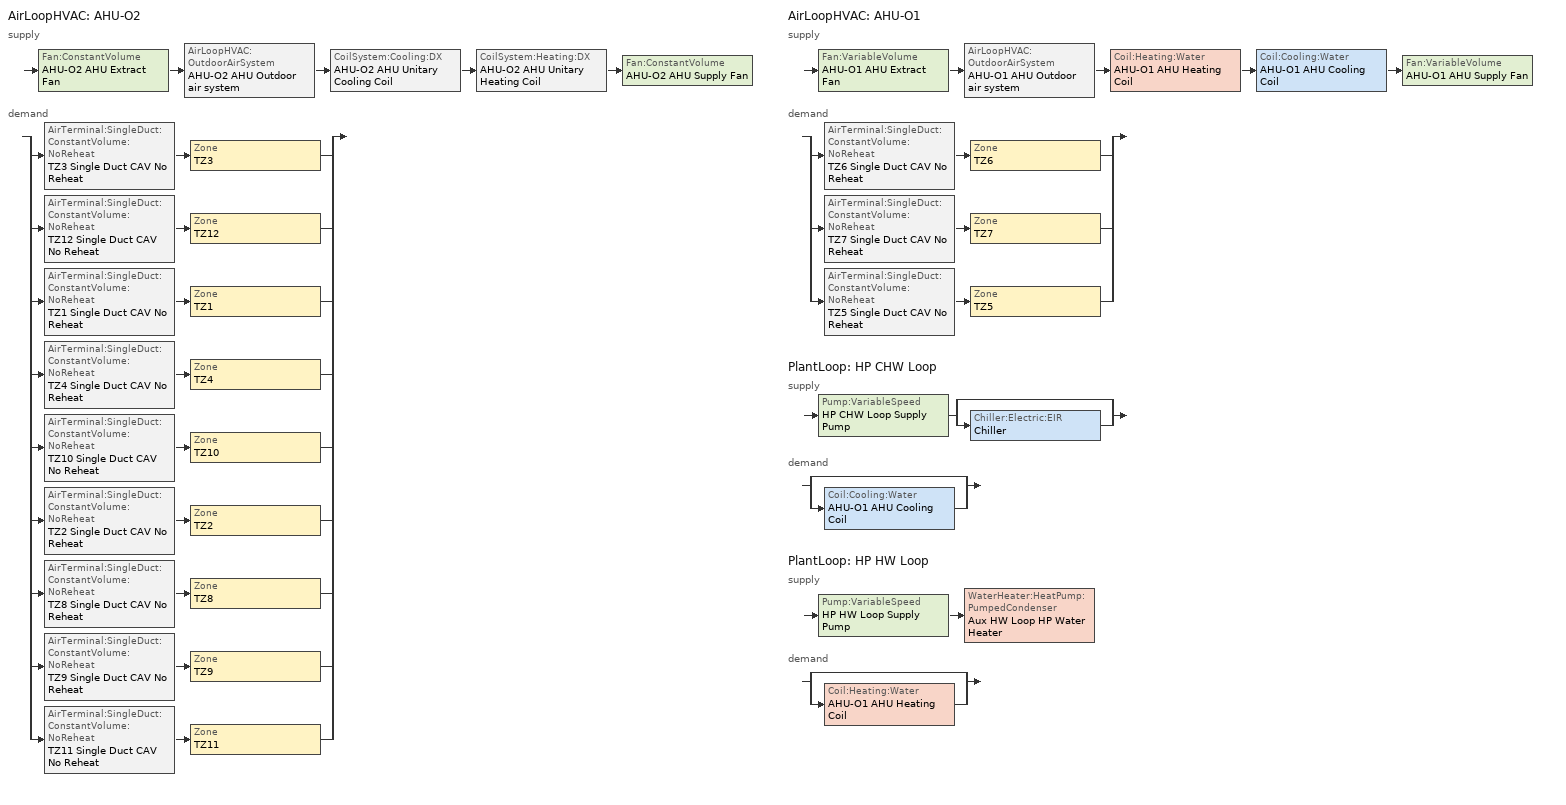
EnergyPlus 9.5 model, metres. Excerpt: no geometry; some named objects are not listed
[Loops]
AirLoopHVAC 'AHU-O2'
 supply: Fan:ConstantVolume 'AHU-O2 AHU Extract Fan' > AirLoopHVAC:OutdoorAirSystem 'AHU-O2 AHU Outdoor air system' > CoilSystem:Cooling:DX 'AHU-O2 AHU Unitary Cooling Coil' > CoilSystem:Heating:DX 'AHU-O2 AHU Unitary Heating Coil' > Fan:ConstantVolume 'AHU-O2 AHU Supply Fan'
 demand: split
  | AirTerminal:SingleDuct:ConstantVolume:NoReheat 'TZ3 Single Duct CAV No Reheat' > Zone 'TZ3'
  | AirTerminal:SingleDuct:ConstantVolume:NoReheat 'TZ12 Single Duct CAV No Reheat' > Zone 'TZ12'
  | AirTerminal:SingleDuct:ConstantVolume:NoReheat 'TZ1 Single Duct CAV No Reheat' > Zone 'TZ1'
  | AirTerminal:SingleDuct:ConstantVolume:NoReheat 'TZ4 Single Duct CAV No Reheat' > Zone 'TZ4'
  | AirTerminal:SingleDuct:ConstantVolume:NoReheat 'TZ10 Single Duct CAV No Reheat' > Zone 'TZ10'
  | AirTerminal:SingleDuct:ConstantVolume:NoReheat 'TZ2 Single Duct CAV No Reheat' > Zone 'TZ2'
  | AirTerminal:SingleDuct:ConstantVolume:NoReheat 'TZ8 Single Duct CAV No Reheat' > Zone 'TZ8'
  | AirTerminal:SingleDuct:ConstantVolume:NoReheat 'TZ9 Single Duct CAV No Reheat' > Zone 'TZ9'
  | AirTerminal:SingleDuct:ConstantVolume:NoReheat 'TZ11 Single Duct CAV No Reheat' > Zone 'TZ11'
AirLoopHVAC 'AHU-O1'
 supply: Fan:VariableVolume 'AHU-O1 AHU Extract Fan' > AirLoopHVAC:OutdoorAirSystem 'AHU-O1 AHU Outdoor air system' > Coil:Heating:Water 'AHU-O1 AHU Heating Coil' > Coil:Cooling:Water 'AHU-O1 AHU Cooling Coil' > Fan:VariableVolume 'AHU-O1 AHU Supply Fan'
 demand: split
  | AirTerminal:SingleDuct:ConstantVolume:NoReheat 'TZ6 Single Duct CAV No Reheat' > Zone 'TZ6'
  | AirTerminal:SingleDuct:ConstantVolume:NoReheat 'TZ7 Single Duct CAV No Reheat' > Zone 'TZ7'
  | AirTerminal:SingleDuct:ConstantVolume:NoReheat 'TZ5 Single Duct CAV No Reheat' > Zone 'TZ5'
PlantLoop 'HP CHW Loop'
 supply: Pump:VariableSpeed 'HP CHW Loop Supply Pump' > split
  | bypass
  | Chiller:Electric:EIR 'Chiller'
 demand: split
  | bypass
  | Coil:Cooling:Water 'AHU-O1 AHU Cooling Coil'
PlantLoop 'HP HW Loop'
 supply: Pump:VariableSpeed 'HP HW Loop Supply Pump' > WaterHeater:HeatPump:PumpedCondenser 'Aux HW Loop HP Water Heater'
 demand: split
  | bypass
  | Coil:Heating:Water 'AHU-O1 AHU Heating Coil'
[DesignSpecification:OutdoorAir] Outdoor Air Method=Flow/Area; Outdoor Air Flow per Person {m3/s-person}=0.01; Outdoor Air Flow per Zone {m3/s}=0; Outdoor Air Flow Air Changes per Hour {1/hr}=0; Outdoor Air Schedule=AHU02_AVAIL
Name | Outdoor Air Flow per Zone Floor Area {m3/s-m2}
TZ10 Design Specification Outdoor Air Object; TZ11 Design Specification Outdoor Air Object | 0.00083333
TZ12 Design Specification Outdoor Air Object | 0.00072222
[DesignSpecification:ZoneAirDistribution] Zone Air Distribution Effectiveness in Cooling Mode=1; Zone Air Distribution Effectiveness in Heating Mode=1; Zone Secondary Recirculation Fraction=0
TZ10 Design Specification Zone Air Distribution Object; TZ11 Design Specification Zone Air Distribution Object; TZ12 Design Specification Zone Air Distribution Object
[Sizing:Zone] Zone Cooling Design Supply Air Temperature Input Method=SupplyAirTemperature; Zone Cooling Design Supply Air Temperature {C}=14; Zone Heating Design Supply Air Temperature Input Method=SupplyAirTemperature; Zone Heating Design Supply Air Temperature {C}=50; Zone Cooling Design Supply Air Humidity Ratio {kgWater/kgDryAir}=0.009; Zone Heating Design Supply Air Humidity Ratio {kgWater/kgDryAir}=0.004; Zone Heating Sizing Factor=1.25; Zone Cooling Sizing Factor=1.15; Cooling Design Air Flow Method=DesignDay; Cooling Design Air Flow Rate {m3/s}=0; Cooling Minimum Air Flow per Zone Floor Area {m3/s-m2}=0.00076; Cooling Minimum Air Flow {m3/s}=0; Cooling Minimum Air Flow Fraction=0; Heating Design Air Flow Method=DesignDay; Heating Design Air Flow Rate {m3/s}=0; Heating Maximum Air Flow per Zone Floor Area {m3/s-m2}=0.00203; Heating Maximum Air Flow {m3/s}=0.14158; Heating Maximum Air Flow Fraction=0.3; Dedicated Outdoor Air System Control Strategy=NeutralSupplyAir; Dedicated Outdoor Air Low Setpoint Temperature for Design {C}=autosize; Dedicated Outdoor Air High Setpoint Temperature for Design {C}=autosize
Name | Zone Cooling Design Supply Air Temperature Difference {deltaC} | Zone Heating Design Supply Air Temperature Difference {deltaC} | Design Specification Outdoor Air Object | Design Specification Zone Air Distribution Object | Account for Dedicated Outdoor Air System
TZ10 | 5 | 15 | TZ10 Design Specification Outdoor Air Object | TZ10 Design Specification Zone Air Distribution Object | Yes
TZ11 | 10 | 10 | TZ11 Design Specification Outdoor Air Object | TZ11 Design Specification Zone Air Distribution Object | Yes
TZ12 | 10 | 10 | TZ12 Design Specification Outdoor Air Object | TZ12 Design Specification Zone Air Distribution Object | No
[Sizing:System] Central Heating Maximum System Air Flow Ratio=1; Preheat Design Temperature {C}=5; Preheat Design Humidity Ratio {kgWater/kgDryAir}=0.008; Precool Design Temperature {C}=11; Precool Design Humidity Ratio {kgWater/kgDryAir}=0.008; Central Heating Design Supply Air Humidity Ratio {kgWater/kgDryAir}=0.008; Cooling Supply Air Flow Rate Method=Designday; Heating Supply Air Flow Rate Method=Designday; System Outdoor Air Method=ZoneSum; Zone Maximum Outdoor Air Fraction=1; Cooling Design Capacity Method=CoolingDesignCapacity; Cooling Design Capacity {W}=autosize; Heating Design Capacity Method=HeatingDesignCapacity; Heating Design Capacity {W}=autosize
Name | Type of Load to Size On | Design Outdoor Air Flow Rate {m3/s} | Central Cooling Design Supply Air Temperature {C} | Central Heating Design Supply Air Temperature {C} | Type of Zone Sum to Use | 100% Outdoor Air in Cooling | 100% Outdoor Air in Heating | Central Cooling Design Supply Air Humidity Ratio {kgWater/kgDryAir} | Central Cooling Capacity Control Method
AHU-O2 | VentilationRequirement | 0.60278 | 21 | 21 | Noncoincident | Yes | Yes | 0.008 | VAV
AHU-O1 | Sensible | 2.783334 | 14 | 35 | Coincident | No | No | 0.009 | OnOff
[Sizing:Plant]
Name | Loop Type | Design Loop Exit Temperature {C} | Loop Design Temperature Difference {deltaC}
HP CHW Loop | Cooling | 12 | 2.5
HP HW Loop | Heating | 50 | 5
[ZoneControl:Thermostat] Control Type Schedule=Zone Control Type Sched
Name | Zone or ZoneList | Control 1
TZ10 Thermostat | TZ10 | TZ10 Dual SP
TZ11 Thermostat | TZ11 | TZ11 Dual SP
TZ12 Thermostat | TZ12 | TZ12 Dual SP
[ThermostatSetpoint:DualSetpoint]
Name | Heating Setpoint Temperature Schedule | Cooling Setpoint Temperature Schedule
TZ10 Dual SP | TZ10_Tsp_room | TZ10_Tsp_room
TZ11 Dual SP | TZ11_Tsp_room | TZ11_Tsp_room
TZ12 Dual SP | TZ3_Tsp_room | TZ3_Tsp_room
[ZoneHVAC:TerminalUnit:VariableRefrigerantFlow] Terminal Unit Availability Schedule=On 24/7; Cooling Outdoor Air Flow Rate {m3/s}=0; Heating Outdoor Air Flow Rate {m3/s}=0; No Load Outdoor Air Flow Rate {m3/s}=0; Supply Air Fan Operating Mode Schedule=On 24/7; Supply Air Fan Placement=BlowThrough; Rated Heating Capacity Sizing Ratio {W/W}=1; Maximum Supply Air Temperature from Supplemental Heater {C}=autosize
Name | Cooling Supply Air Flow Rate {m3/s} | No Cooling Supply Air Flow Rate {m3/s} | Heating Supply Air Flow Rate {m3/s} | No Heating Supply Air Flow Rate {m3/s} | Supply Air Fan Object | Cooling Coil Object | Heating Coil Object | Zone Terminal Unit On Parasitic Electric Energy Use {W} | Zone Terminal Unit Off Parasitic Electric Energy Use {W}
TZ4 VRF Indoor Unit | 0.18664 | 0.16 | 0.215803 | 0.185 | TZ4 VRF Indoor Unit Supply Fan | TZ4 VRF Indoor Unit DX Cooling Coil | TZ4 VRF Indoor Unit DX Heating Coil | 85 | 35
TZ10 VRF Indoor Unit | 0.200183 | 0.155 | 0.28413 | 0.22 | TZ10 VRF Indoor Unit Supply Fan | TZ10 VRF Indoor Unit DX Cooling Coil | TZ10 VRF Indoor Unit DX Heating Coil | 100 | 50
TZ2 VRF Indoor Unit | 0.09747 | 0.082503 | 0.124545 | 0.105421 | TZ2 VRF Indoor Unit Supply Fan | TZ2 VRF Indoor Unit DX Cooling Coil | TZ2 VRF Indoor Unit DX Heating Coil | 40 | 15
TZ8 VRF Indoor Unit | 0.200183 | 0.155 | 0.28413 | 0.22 | TZ8 VRF Indoor Unit Supply Fan | TZ8 VRF Indoor Unit DX Cooling Coil | TZ8 VRF Indoor Unit DX Heating Coil | 100 | 50
TZ8 VRF Indoor Unit 1 | 0.18664 | 0.16 | 0.215803 | 0.185 | TZ8 VRF Indoor Unit 1 Supply Fan | TZ8 VRF Indoor Unit 1 DX Cooling Coil | TZ8 VRF Indoor Unit 1 DX Heating Coil | 85 | 35
TZ9 VRF Indoor Unit | 0.200183 | 0.155 | 0.28413 | 0.22 | TZ9 VRF Indoor Unit Supply Fan | TZ9 VRF Indoor Unit DX Cooling Coil | TZ9 VRF Indoor Unit DX Heating Coil | 100 | 50
TZ9 VRF Indoor Unit 1 | 0.174135 | 0.1425 | 0.229125 | 0.1875 | TZ9 VRF Indoor Unit 1 Supply Fan | TZ9 VRF Indoor Unit 1 DX Cooling Coil | TZ9 VRF Indoor Unit 1 DX Heating Coil | 65 | 30
TZ11 VRF Indoor Unit | 0.174135 | 0.1425 | 0.229125 | 0.1875 | TZ11 VRF Indoor Unit Supply Fan | TZ11 VRF Indoor Unit DX Cooling Coil | TZ11 VRF Indoor Unit DX Heating Coil | 65 | 30
TZ11 VRF Indoor Unit 1 | 0.174135 | 0.1425 | 0.229125 | 0.1875 | TZ11 VRF Indoor Unit 1 Supply Fan | TZ11 VRF Indoor Unit 1 DX Cooling Coil | TZ11 VRF Indoor Unit 1 DX Heating Coil | 65 | 30
TZ3 VRF Indoor Unit | 0.200183 | 0.155 | 0.28413 | 0.22 | TZ3 VRF Indoor Unit Supply Fan | TZ3 VRF Indoor Unit DX Cooling Coil | TZ3 VRF Indoor Unit DX Heating Coil | 100 | 50
TZ3 VRF Indoor Unit 1 | 0.18664 | 0.16 | 0.215803 | 0.185 | TZ3 VRF Indoor Unit 1 Supply Fan | TZ3 VRF Indoor Unit 1 DX Cooling Coil | TZ3 VRF Indoor Unit 1 DX Heating Coil | 85 | 35
TZ3 VRF Indoor Unit 2 | 0.18664 | 0.16 | 0.215803 | 0.185 | TZ3 VRF Indoor Unit 2 Supply Fan | TZ3 VRF Indoor Unit 2 DX Cooling Coil | TZ3 VRF Indoor Unit 2 DX Heating Coil | 85 | 35
TZ3 VRF Indoor Unit 3 | 0.09747 | 0.082503 | 0.124545 | 0.105421 | TZ3 VRF Indoor Unit 3 Supply Fan | TZ3 VRF Indoor Unit 3 DX Cooling Coil | TZ3 VRF Indoor Unit 3 DX Heating Coil | 40 | 15
[AirTerminal:SingleDuct:ConstantVolume:NoReheat] Availability Schedule=On 24/7
Name | Maximum Air Flow Rate {m3/s}
TZ4 Single Duct CAV No Reheat; TZ10 Single Duct CAV No Reheat; TZ11 Single Duct CAV No Reheat | 0.276498
TZ2 Single Duct CAV No Reheat; TZ1 Single Duct CAV No Reheat | 0.294931
TZ6 Single Duct CAV No Reheat | 0.475
TZ7 Single Duct CAV No Reheat | 0.075
TZ5 Single Duct CAV No Reheat | 0.350329
TZ8 Single Duct CAV No Reheat | 0.552995
TZ9 Single Duct CAV No Reheat | 0.737327
TZ3 Single Duct CAV No Reheat | 1.105991
TZ12 Single Duct CAV No Reheat | 0.184332
[Zone equipment]
TZ4: TZ4 VRF Indoor Unit, TZ4 Single Duct CAV No Reheat
TZ10: TZ10 VRF Indoor Unit, TZ10 Single Duct CAV No Reheat
TZ2: TZ2 VRF Indoor Unit, TZ2 Single Duct CAV No Reheat
TZ6: TZ6 Single Duct CAV No Reheat
TZ7: TZ7 Single Duct CAV No Reheat
TZ5: TZ5 Single Duct CAV No Reheat
TZ8: TZ8 VRF Indoor Unit, TZ8 VRF Indoor Unit 1, TZ8 Single Duct CAV No Reheat
TZ9: TZ9 VRF Indoor Unit, TZ9 VRF Indoor Unit 1, TZ9 Single Duct CAV No Reheat
TZ11: TZ11 VRF Indoor Unit, TZ11 VRF Indoor Unit 1, TZ11 Single Duct CAV No Reheat
TZ3: TZ3 VRF Indoor Unit, TZ3 VRF Indoor Unit 1, TZ3 VRF Indoor Unit 2, TZ3 VRF Indoor Unit 3, TZ3 Single Duct CAV No Reheat
TZ12: TZ12 Single Duct CAV No Reheat
TZ1: TZ1 Single Duct CAV No Reheat
[Fan:ConstantVolume] Fan Total Efficiency=0.7; Motor Efficiency=0.9
Name | Availability Schedule | Pressure Rise {Pa} | Maximum Flow Rate {m3/s} | Motor In Airstream Fraction
AHU-O2 AHU Extract Fan | AHU02_AVAIL | 60 | 0.666667 | 0.7
AHU-O2 AHU Supply Fan | AHU02_AVAIL | 160 | 0.964444 | 0.7
TZ4 VRF Indoor Unit Supply Fan; TZ10 VRF Indoor Unit Supply Fan; TZ2 VRF Indoor Unit Supply Fan; TZ8 VRF Indoor Unit Supply Fan; TZ8 VRF Indoor Unit 1 Supply Fan; TZ9 VRF Indoor Unit Supply Fan; TZ9 VRF Indoor Unit 1 Supply Fan; TZ11 VRF Indoor Unit Supply Fan; TZ11 VRF Indoor Unit 1 Supply Fan; TZ3 VRF Indoor Unit Supply Fan; TZ3 VRF Indoor Unit 1 Supply Fan; TZ3 VRF Indoor Unit 2 Supply Fan; TZ3 VRF Indoor Unit 3 Supply Fan | On 24/7 | 100 | autosize | 1
[Fan:VariableVolume] Availability Schedule=AHU01_AVAIL; Fan Total Efficiency=0.7; Maximum Flow Rate {m3/s}=0.9; Fan Power Minimum Flow Rate Input Method=Fraction; Fan Power Minimum Flow Fraction=0.25; Motor Efficiency=0.9; Motor In Airstream Fraction=0.1
Name | Pressure Rise {Pa}
AHU-O1 AHU Extract Fan | 90
AHU-O1 AHU Supply Fan | 100
[Fan:OnOff]
Aux HW Loop HP Water Heater Supply Fan: Availability Schedule=HP_HEAT_AVAIL; Fan Total Efficiency=0.7; Pressure Rise {Pa}=600; Maximum Flow Rate {m3/s}=autosize; Motor Efficiency=0.9; Motor In Airstream Fraction=1; Fan Power Ratio Function of Speed Ratio Curve=DefaultFanPowerRatioCurve; Fan Efficiency Ratio Function of Speed Ratio Curve=DefaultFanEffRatioCurve
[Coil:Cooling:Water]
AHU-O1 AHU Cooling Coil: Availability Schedule=HP_COOL_AVAIL; Design Water Flow Rate {m3/s}=0.00428547; Design Air Flow Rate {m3/s}=2.7; Design Inlet Water Temperature {C}=7; Design Inlet Air Temperature {C}=35; Design Outlet Air Temperature {C}=14; Design Inlet Air Humidity Ratio {kgWater/kgDryAir}=0.011065; Design Outlet Air Humidity Ratio {kgWater/kgDryAir}=0.008987; Type of Analysis=SimpleAnalysis; Heat Exchanger Configuration=CrossFlow; Design Water Temperature Difference {deltaC}=5
[Coil:Cooling:DX:SingleSpeed]
AHU-O2 AHU Unitary Cooling Coil DX Cooling Coil: Availability Schedule=VRV_COOL_OPER; Gross Rated Total Cooling Capacity {W}=12000; Gross Rated Sensible Heat Ratio=0.75; Gross Rated Cooling COP {W/W}=2.2; Rated Air Flow Rate {m3/s}=0.964444; Rated Evaporator Fan Power Per Volume Flow Rate {W/(m3/s)}=122.66; Total Cooling Capacity Function of Temperature Curve=DX:COOLCAP; Total Cooling Capacity Function of Flow Fraction Curve=PUHY-P750YSHM-A Cooling Capacity-Flow; Energy Input Ratio Function of Temperature Curve=DX:COOLEER; Energy Input Ratio Function of Flow Fraction Curve=PUHY-P750YSHM-A Cooling PowerIN-Flow; Part Load Fraction Correlation Curve=DX:COOLPLR; Minimum Outdoor Dry-Bulb Temperature for Compressor Operation {C}=-25; Nominal Time for Condensate Removal to Begin {s}=0; Ratio of Initial Moisture Evaporation Rate and Steady State Latent Capacity=0; Maximum Cycling Rate {cycles/hr}=0; Latent Capacity Time Constant {s}=0; Condenser Type=AirCooled; Evaporative Condenser Effectiveness=0.9; Evaporative Condenser Air Flow Rate {m3/s}=autosize; Evaporative Condenser Pump Rated Power Consumption {W}=0; Crankcase Heater Capacity {W}=4.5; Maximum Outdoor Dry-Bulb Temperature for Crankcase Heater Operation {C}=7
[Coil:Cooling:DX:VariableRefrigerantFlow] Availability Schedule=VRV_COOL_OPER; Gross Rated Sensible Heat Ratio=0.75; Cooling Capacity Modifier Curve Function of Flow Fraction=VRFACCoolCapFFF
Name | Gross Rated Total Cooling Capacity {W} | Rated Air Flow Rate {m3/s} | Cooling Capacity Ratio Modifier Function of Temperature Curve
TZ4 VRF Indoor Unit DX Cooling Coil; TZ8 VRF Indoor Unit DX Cooling Coil; TZ3 VRF Indoor Unit 1 DX Cooling Coil; TZ3 VRF Indoor Unit 2 DX Cooling Coil | 5500 | 0.204137 | LG VRF IU 4WayCeilingCassette ARNU183TNAA 19100Btu/h CoolCapFT
TZ10 VRF Indoor Unit DX Cooling Coil; TZ8 VRF Indoor Unit 1 DX Cooling Coil; TZ9 VRF Indoor Unit 1 DX Cooling Coil; TZ3 VRF Indoor Unit 3 DX Cooling Coil | 7100 | 0.193725 | LG VRF IU Wall Mounted ARNU243S5L2 24200Btu/h CoolCapFT
TZ2 VRF Indoor Unit DX Cooling Coil; TZ3 VRF Indoor Unit DX Cooling Coil | 2800 | 0.113715 | LG VRF IU 4WayCeilingCassette ARNU093TPAA 9600Btu/h CoolCapFT
TZ9 VRF Indoor Unit DX Cooling Coil; TZ11 VRF Indoor Unit DX Cooling Coil; TZ11 VRF Indoor Unit 1 DX Cooling Coil | 4600 | 0.142058 | LG VRF IU Wall Mounted ARNU123SEL2 12300Btu/h CoolCapFT
[Coil:Heating:DX:VariableRefrigerantFlow] Availability Schedule=VRV_HEAT_OPER; Heating Capacity Modifier Function of Flow Fraction Curve=VRFACCoolCapFFF
Name | Gross Rated Heating Capacity {W} | Rated Air Flow Rate {m3/s} | Heating Capacity Ratio Modifier Function of Temperature Curve
TZ4 VRF Indoor Unit DX Heating Coil; TZ8 VRF Indoor Unit DX Heating Coil; TZ3 VRF Indoor Unit 1 DX Heating Coil; TZ3 VRF Indoor Unit 2 DX Heating Coil | 6400 | 0.204137 | LG VRF IU 4WayCeilingCassette ARNU183TNAA 19100Btu/h HeatCapFT
TZ10 VRF Indoor Unit DX Heating Coil; TZ8 VRF Indoor Unit 1 DX Heating Coil; TZ9 VRF Indoor Unit 1 DX Heating Coil; TZ3 VRF Indoor Unit 3 DX Heating Coil | 7900 | 0.193725 | LG VRF IU Wall Mounted ARNU243S5L2 24200Btu/h HeatCapFT
TZ2 VRF Indoor Unit DX Heating Coil; TZ3 VRF Indoor Unit DX Heating Coil | 3400 | 0.113715 | LG VRF IU 4WayCeilingCassette ARNU093TPAA 9600Btu/h HeatCapFT
TZ9 VRF Indoor Unit DX Heating Coil; TZ11 VRF Indoor Unit DX Heating Coil; TZ11 VRF Indoor Unit 1 DX Heating Coil | 5200 | 0.142058 | LG VRF IU Wall Mounted ARNU123SEL2 12300Btu/h HeatCapFT
[Coil:Heating:Water]
AHU-O1 AHU Heating Coil: Availability Schedule=HP_HEAT_AVAIL; U-Factor Times Area Value {W/K}=3600; Maximum Water Flow Rate {m3/s}=0.00428547; Performance Input Method=UFactorTimesAreaAndDesignWaterFlowRate; Rated Capacity {W}=97500; Rated Inlet Water Temperature {C}=45; Rated Inlet Air Temperature {C}=7; Rated Outlet Water Temperature {C}=40; Rated Outlet Air Temperature {C}=30; Rated Ratio for Air and Water Convection=0.75
[Coil:Heating:DX:SingleSpeed]
AHU-O2 AHU Unitary Heating Coil DX Heating Coil: Availability Schedule=VRV_HEAT_OPER; Gross Rated Heating Capacity {W}=8000; Gross Rated Heating COP {W/W}=3.8; Rated Air Flow Rate {m3/s}=0.964444; Rated Supply Fan Power Per Volume Flow Rate {W/(m3/s)}=122.66; Heating Capacity Function of Temperature Curve=DX:HEATCAP; Heating Capacity Function of Flow Fraction Curve=PUHY-P750YSHM-A Heating Capacity-Flow; Energy Input Ratio Function of Temperature Curve=DX:HEATCOP; Energy Input Ratio Function of Flow Fraction Curve=PUHY-P750YSHM-A Heating PowerIN-Flow; Part Load Fraction Correlation Curve=DX:HEATPLR; Defrost Energy Input Ratio Function of Temperature Curve=P750_Defrost_Corr_Fac; Minimum Outdoor Dry-Bulb Temperature for Compressor Operation {C}=-20; Outdoor Dry-Bulb Temperature to Turn On Compressor {C}=5; Maximum Outdoor Dry-Bulb Temperature for Defrost Operation {C}=7; Crankcase Heater Capacity {W}=4.5; Maximum Outdoor Dry-Bulb Temperature for Crankcase Heater Operation {C}=7; Defrost Strategy=ReverseCycle; Defrost Control=OnDemand; Defrost Time Period Fraction=0.058333; Resistive Defrost Heater Capacity {W}=0
[Coil:WaterHeating:AirToWaterHeatPump:Pumped]
Aux HW Loop HP Water Heater HP Water Heating Coil: Rated Heating Capacity {W}=55800; Rated COP {W/W}=1.9; Rated Sensible Heat Ratio=0.81; Rated Evaporator Inlet Air Dry-Bulb Temperature {C}=7; Rated Evaporator Inlet Air Wet-Bulb Temperature {C}=6; Rated Condenser Inlet Water Temperature {C}=45; Rated Evaporator Air Flow Rate {m3/s}=4; Rated Condenser Water Flow Rate {m3/s}=0.00235625; Evaporator Fan Power Included in Rated COP=Yes; Condenser Pump Power Included in Rated COP=Yes; Condenser Pump Heat Included in Rated Heating Capacity and Rated COP=Yes; Condenser Water Pump Power {W}=0; Fraction of Condenser Pump Heat to Water=0.2; Crankcase Heater Capacity {W}=0; Maximum Ambient Temperature for Crankcase Heater Operation {C}=5; Evaporator Air Temperature Type for Curve Objects=DryBulbTemperature; Heating Capacity Function of Temperature Curve=THAEY_250_CAP_Heating; Heating COP Function of Temperature Curve=THAEY_250_COP_Heating; Part Load Fraction Correlation Curve=HPWHPLFFPLR
[CoilSystem:Cooling:DX]
AHU-O2 AHU Unitary Cooling Coil: Availability Schedule=VRV_COOL_OPER; Cooling Coil=AHU-O2 AHU Unitary Cooling Coil DX Cooling Coil; Dehumidification Control Type=None; Run on Sensible Load=Yes; Run on Latent Load=No; Use Outdoor Air DX Cooling Coil=No; Outdoor Air DX Cooling Coil Leaving Minimum Air Temperature {C}=2
[CoilSystem:Heating:DX]
AHU-O2 AHU Unitary Heating Coil: Availability Schedule=VRV_HEAT_OPER; Heating Coil=AHU-O2 AHU Unitary Heating Coil DX Heating Coil
[HeatExchanger:AirToAir:SensibleAndLatent] Supply Air Outlet Temperature Control=No; Heat Exchanger Type=Plate; Frost Control Type=None; Threshold Temperature {C}=1.7; Initial Defrost Time Fraction=0.167; Rate of Defrost Time Fraction Increase {1/K}=0.024; Economizer Lockout=Yes
Name | Availability Schedule | Nominal Supply Air Flow Rate {m3/s} | Sensible Effectiveness at 100% Heating Air Flow | Latent Effectiveness at 100% Heating Air Flow | Sensible Effectiveness at 75% Heating Air Flow | Latent Effectiveness at 75% Heating Air Flow | Sensible Effectiveness at 100% Cooling Air Flow | Latent Effectiveness at 100% Cooling Air Flow | Sensible Effectiveness at 75% Cooling Air Flow | Latent Effectiveness at 75% Cooling Air Flow | Nominal Electric Power {W}
AHU-O2 AHU Heat Recovery Device | AHU02_AVAIL | 0.42 | 0.75 | 0.6 | 0.625 | 0.7 | 0.625 | 0.65 | 0.75 | 0.65 | 945
AHU-O1 AHU Heat Recovery Device | AHU01_AVAIL | 0.736364 | 0.2 | 0 | 0.65 | 0 | 0.25 | 0 | 0.4 | 0 | 0
[AirConditioner:VariableRefrigerantFlow]
Heat Pump=VRF Outdoor Unit; Availability Schedule=VRV_MASTER_AVAIL; Gross Rated Total Cooling Capacity {W}=69225; Gross Rated Cooling COP {W/W}=3.2; Minimum Outdoor Temperature in Cooling Mode {C}=-5; Maximum Outdoor Temperature in Cooling Mode {C}=43; Cooling Capacity Ratio Modifier Function of Low Temperature Curve=P750_Cooling_HEAT_odb_iwb_LOW; Cooling Capacity Ratio Boundary Curve=P750_Cooling_HEAT_odb_iwb_Boundary; Cooling Capacity Ratio Modifier Function of High Temperature Curve=P750_Cooling_HEAT_odb_iwb_HIGH; Cooling Energy Input Ratio Modifier Function of Low Temperature Curve=P750_Cooling_INPUT_odb_iwb_LOW; Cooling Energy Input Ratio Boundary Curve=P750_Cooling_INPUT_odb_iwb_Boundary; Cooling Energy Input Ratio Modifier Function of High Temperature Curve=P750_Cooling_INPUT_odb_iwb_HIGH; Cooling Energy Input Ratio Modifier Function of Low Part-Load Ratio Curve=P750_Ratio_Mod_PLR_Cooling_LOW; Cooling Energy Input Ratio Modifier Function of High Part-Load Ratio Curve=P750_Ratio_Mod_PLR_Cooling_HIGH; Cooling Combination Ratio Correction Factor Curve=TCC VRF CoolingCombRatio; Cooling Part-Load Fraction Correlation Curve=VRFCPLFFPLR; Gross Rated Heating Capacity {W}=84000; Rated Heating Capacity Sizing Ratio {W/W}=1; Gross Rated Heating COP {W/W}=2.5; Minimum Outdoor Temperature in Heating Mode {C}=-20; Maximum Outdoor Temperature in Heating Mode {C}=15; Heating Capacity Ratio Modifier Function of Low Temperature Curve=P750_Heating_HEAT_owb_idb_LOW; Heating Capacity Ratio Boundary Curve=P750_Heating_HEAT_owb_idb_Boundary; Heating Capacity Ratio Modifier Function of High Temperature Curve=P750_Heating_HEAT_owb_idb_HIGH; Heating Energy Input Ratio Modifier Function of Low Temperature Curve=P750_Heating_INPUT_owb_idb_LOW; Heating Energy Input Ratio Boundary Curve=P750_Heating_INPUT_owb_idb_Boundary; Heating Energy Input Ratio Modifier Function of High Temperature Curve=P750_Heating_INPUT_owb_idb_HIGH; Heating Performance Curve Outdoor Temperature Type=WetBulbTemperature; Heating Energy Input Ratio Modifier Function of Low Part-Load Ratio Curve=P750_Ratio_Mod_PLR_Heating_LOW; Heating Energy Input Ratio Modifier Function of High Part-Load Ratio Curve=P750_Ratio_Mod_PLR_Heating_HIGH; Heating Combination Ratio Correction Factor Curve=TCC VRF HeatingCombRatio; Heating Part-Load Fraction Correlation Curve=VRFCPLFFPLR; Minimum Heat Pump Part-Load Ratio=0.5; Master Thermostat Priority Control Type=Scheduled; Thermostat Priority Schedule=VRV_MASTER_OPER; Zone Terminal Unit List=VRF Outdoor Unit Zone List; Heat Pump Waste Heat Recovery=No; Equivalent Piping Length used for Piping Correction Factor in Cooling Mode {m}=34.71; Vertical Height used for Piping Correction Factor {m}=3.9; Piping Correction Factor for Length in Cooling Mode Curve=P750_Piping_Length_HEAT_Coolling; Piping Correction Factor for Height in Cooling Mode Coefficient {1/m}=-0.0006; Equivalent Piping Length used for Piping Correction Factor in Heating Mode {m}=34.71; Piping Correction Factor for Length in Heating Mode Curve=P750_Piping_Length_HEAT_Heating; Piping Correction Factor for Height in Heating Mode Coefficient {1/m}=-0.0006; Crankcase Heater Power per Compressor {W}=45; Number of Compressors=2; Ratio of Compressor Size to Total Compressor Capacity {W/W}=0.5; Maximum Outdoor Dry-Bulb Temperature for Crankcase Heater {C}=7; Defrost Strategy=ReverseCycle; Defrost Control=OnDemand; Defrost Energy Input Ratio Modifier Function of Temperature Curve=P750_Defrost_Corr_Fac; Defrost Time Period Fraction=0.058333; Resistive Defrost Heater Capacity {W}=0; Maximum Outdoor Dry-bulb Temperature for Defrost Operation {C}=7; Condenser Type=AirCooled; Water Condenser Volume Flow Rate {m3/s}=autosize; Evaporative Condenser Effectiveness=0.9; Evaporative Condenser Air Flow Rate {m3/s}=autosize; Evaporative Condenser Pump Rated Power Consumption {W}=autosize; Basin Heater Capacity {W/K}=0; Basin Heater Setpoint Temperature {C}=2; Basin Heater Operating Schedule=On 24/7; Fuel Type=Electricity; Minimum Outdoor Temperature in Heat Recovery Mode {C}=-5; Maximum Outdoor Temperature in Heat Recovery Mode {C}=15; Heat Recovery Cooling Capacity Modifier Curve=VRF Heat Recovery Cooling Capacity Modifier; Initial Heat Recovery Cooling Capacity Fraction {W/W}=0.5; Heat Recovery Cooling Capacity Time Constant {hr}=0.15; Heat Recovery Cooling Energy Modifier Curve=VRF Heat Recovery Cooling Energy Modifier; Initial Heat Recovery Cooling Energy Fraction {W/W}=1; Heat Recovery Cooling Energy Time Constant {hr}=0; Heat Recovery Heating Capacity Modifier Curve=VRF Heat Recovery Heating Capacity Modifier; Initial Heat Recovery Heating Capacity Fraction {W/W}=1; Heat Recovery Heating Capacity Time Constant {hr}=0.15; Heat Recovery Heating Energy Modifier Curve=VRF Heat Recovery Heating Energy Modifier; Initial Heat Recovery Heating Energy Fraction {W/W}=1; Heat Recovery Heating Energy Time Constant {hr}=0
[ZoneTerminalUnitList]
VRF Outdoor Unit Zone List: Zone Terminal Unit Name 1=TZ3 VRF Indoor Unit; Zone Terminal Unit Name 2=TZ3 VRF Indoor Unit 1; Zone Terminal Unit Name 3=TZ3 VRF Indoor Unit 2; Zone Terminal Unit Name 4=TZ3 VRF Indoor Unit 3; Zone Terminal Unit Name 5=TZ8 VRF Indoor Unit; Zone Terminal Unit Name 6=TZ8 VRF Indoor Unit 1; Zone Terminal Unit Name 7=TZ9 VRF Indoor Unit; Zone Terminal Unit Name 8=TZ9 VRF Indoor Unit 1; Zone Terminal Unit Name 9=TZ11 VRF Indoor Unit; Zone Terminal Unit Name 10=TZ11 VRF Indoor Unit 1; Zone Terminal Unit Name 11=TZ4 VRF Indoor Unit; Zone Terminal Unit Name 12=TZ10 VRF Indoor Unit; Zone Terminal Unit Name 13=TZ2 VRF Indoor Unit
[Controller:WaterCoil] Control Variable=Temperature; Actuator Variable=Flow; Controller Convergence Tolerance {deltaC}=0.0001; Maximum Actuated Flow {m3/s}=0.00428547; Minimum Actuated Flow {m3/s}=0
Name | Action
AHU-O1 AHU Heating Coil Controller | Normal
AHU-O1 AHU Cooling Coil Controller | Reverse
[Controller:OutdoorAir] Economizer Control Type=NoEconomizer; Economizer Control Action Type=ModulateFlow; Lockout Type=NoLockout; Minimum Limit Type=FixedMinimum; High Humidity Control=No; High Humidity Outdoor Air Flow Ratio=1; Control High Indoor Humidity Based on Outdoor Humidity Ratio=Yes; Heat Recovery Bypass Control Type=BypassWhenWithinEconomizerLimits
Name | Minimum Outdoor Air Flow Rate {m3/s} | Maximum Outdoor Air Flow Rate {m3/s} | Minimum Fraction of Outdoor Air Schedule | Maximum Fraction of Outdoor Air Schedule
AHU-O2 AHU Outdoor Air Controller | 0.964444 | 0.964444 | On | On
AHU-O1 AHU Outdoor Air Controller | 0.9 | 0.9 | AHU01_SUPFLOWRATE | AHU01_SUPFLOWRATE
[AirLoopHVAC]
Name | Design Supply Air Flow Rate {m3/s}
AHU-O2 | 0.964444
AHU-O1 | 0.9
[Pump:VariableSpeed] Design Maximum Flow Rate {m3/s}=0.003144; Design Pump Head {Pa}=20000; Fraction of Motor Inefficiencies to Fluid Stream=0; Coefficient 1 of the Part Load Performance Curve=0; Coefficient 2 of the Part Load Performance Curve=1; Coefficient 3 of the Part Load Performance Curve=0; Coefficient 4 of the Part Load Performance Curve=0; Design Minimum Flow Rate {m3/s}=0; Pump Control Type=Intermittent
Name | Design Power Consumption {W} | Motor Efficiency
HP CHW Loop Supply Pump | 310 | 0.65
HP HW Loop Supply Pump | 470 | 0.75
[Chiller:Electric:EIR]
Chiller: Reference Capacity {W}=44275; Reference COP {W/W}=1.6; Reference Leaving Chilled Water Temperature {C}=7; Reference Entering Condenser Fluid Temperature {C}=35; Reference Chilled Water Flow Rate {m3/s}=0.005196; Reference Condenser Fluid Flow Rate {m3/s}=4.1; Cooling Capacity Function of Temperature Curve=THAEY_250_CAP_Cooling; Electric Input to Cooling Output Ratio Function of Temperature Curve=THAEY_250_COP_Cooling; Electric Input to Cooling Output Ratio Function of Part Load Ratio Curve=ElectricEIRChiller McQuay AGZ017BS 54.5kW/2.67COP EIRFPLR; Minimum Part Load Ratio=0.25; Maximum Part Load Ratio=1.15; Optimum Part Load Ratio=1; Minimum Unloading Ratio=0.25; Condenser Type=AirCooled; Condenser Fan Power Ratio {W/W}=0.03; Fraction of Compressor Electric Consumption Rejected by Condenser=1; Leaving Chilled Water Lower Temperature Limit {C}=2; Chiller Flow Mode=NotModulated; Design Heat Recovery Water Flow Rate {m3/s}=0; Sizing Factor=1; Basin Heater Capacity {W/K}=0; Basin Heater Setpoint Temperature {C}=2; Basin Heater Operating Schedule=On 24/7; Condenser Heat Recovery Relative Capacity Fraction=1
[WaterHeater:Mixed]
Aux HW Loop HP Water Heater Water Heater: Tank Volume {m3}=0.0046; Setpoint Temperature Schedule=Chilled water flow set point temperature: Always 12 C; Deadband Temperature Difference {deltaC}=0.01; Maximum Temperature Limit {C}=90; Heater Control Type=Cycle; Heater Maximum Capacity {W}=0; Heater Minimum Capacity {W}=0; Heater Fuel Type=Electricity; Heater Thermal Efficiency=0.8; Ambient Temperature Indicator=Outdoors; Off Cycle Loss Coefficient to Ambient Temperature {W/K}=350; Off Cycle Loss Fraction to Zone=1; On Cycle Loss Coefficient to Ambient Temperature {W/K}=0; On Cycle Loss Fraction to Zone=1; Peak Use Flow Rate {m3/s}=0; Use Side Effectiveness=1; Source Side Effectiveness=1; Use Side Design Flow Rate {m3/s}=autosize; Source Side Design Flow Rate {m3/s}=0.00211458; Indirect Water Heating Recovery Time {hr}=0.25; Source Side Flow Control Mode=IndirectHeatPrimarySetpoint
[WaterHeater:Sizing]
Aux HW Loop HP Water Heater Water Heater: Design Mode=PeakDraw; Time Storage Can Meet Peak Draw {hr}=1; Time for Tank Recovery {hr}=0.25; Nominal Tank Volume for Autosizing Plant Connections {m3}=0.0046; Number of Bedrooms=4; Number of Bathrooms=2; Storage Capacity per Person {m3/person}=0.2; Recovery Capacity per Person {m3/hr-person}=0.2; Storage Capacity per Floor Area {m3/m2}=0.02; Recovery Capacity per Floor Area {m3/hr-m2}=0.02; Number of Units=4; Storage Capacity per Unit {m3}=0.2; Recovery Capacity PerUnit {m3/hr}=0.2; Storage Capacity per Collector Area {m3/m2}=0.2; Height Aspect Ratio=1
[WaterHeater:HeatPump:PumpedCondenser]
Aux HW Loop HP Water Heater: Availability Schedule=HP_HEAT_AVAIL; Compressor Setpoint Temperature Schedule=Hot water flow set point temperature; Dead Band Temperature Difference {deltaC}=0.01; Condenser Water Flow Rate {m3/s}=autocalculate; Evaporator Air Flow Rate {m3/s}=autocalculate; Inlet Air Configuration=OutdoorAirOnly; Tank=Aux HW Loop HP Water Heater Water Heater; DX Coil=Aux HW Loop HP Water Heater HP Water Heating Coil; Minimum Inlet Air Temperature for Compressor Operation {C}=-5; Maximum Inlet Air Temperature for Compressor Operation {C}=42; Compressor Location=Outdoors; Fan=Aux HW Loop HP Water Heater Supply Fan; Fan Placement=DrawThrough; On Cycle Parasitic Electric Load {W}=0; Off Cycle Parasitic Electric Load {W}=0; Parasitic Heat Rejection Location=Outdoors; Tank Element Control Logic=Simultaneous; Control Sensor 1 Height In Stratified Tank {m}=0; Control Sensor 1 Weight=0; Control Sensor 2 Height In Stratified Tank {m}=0
[PlantLoop] Fluid Type=UserDefinedFluidType; User Defined Fluid Type=HP CHW Loop Glycol Concentration; Maximum Loop Temperature {C}=50; Minimum Loop Temperature {C}=0; Maximum Loop Flow Rate {m3/s}=0.005213; Minimum Loop Flow Rate {m3/s}=0; Plant Loop Volume {m3}=0.275; Load Distribution Scheme=SequentialLoad; Plant Loop Demand Calculation Scheme=SingleSetpoint; Common Pipe Simulation=None; Pressure Simulation Type=None
Name | Plant Equipment Operation Scheme
HP CHW Loop | HP CHW Loop Operation
HP HW Loop | HP HW Loop Operation
[PlantEquipmentList]
HP CHW Loop Scheme 1 Range 1 Equipment List: Chiller
HP HW Loop Scheme 1 Range 1 Equipment List: Aux HW Loop HP Water Heater
[PlantEquipmentOperation:CoolingLoad]
HP CHW Loop Scheme 1: Load Range 1 Lower Limit {W}=0; Load Range 1 Upper Limit {W}=1e+15; Range 1 Equipment List=HP CHW Loop Scheme 1 Range 1 Equipment List
[PlantEquipmentOperation:HeatingLoad]
HP HW Loop Scheme 1: Load Range 1 Lower Limit {W}=0; Load Range 1 Upper Limit {W}=1e+15; Range 1 Equipment List=HP HW Loop Scheme 1 Range 1 Equipment List
[PlantEquipmentOperationSchemes]
Name | Control Scheme 1 | Control Scheme 1 Schedule
HP CHW Loop Operation | HP CHW Loop Scheme 1 | HP_COOL_AVAIL
HP HW Loop Operation | HP HW Loop Scheme 1 | HP_HEAT_AVAIL
[EnergyManagementSystem:Sensor]
Name | Output:Variable or Output:Meter Index Key | Output:Variable or Output:Meter
TmediaTZ11 | TZ11 | Zone Mean Air Temperature
TsetTZ11 | TZ11 | Zone Thermostat Heating Setpoint Temperature
TmediaTZ10 | TZ10 | Zone Mean Air Temperature
TsetTZ10 | TZ10 | Zone Thermostat Heating Setpoint Temperature
[EnergyManagementSystem:Actuator]
Name | Actuated Component Unique | Actuated Component Type | Actuated Component Control Type
HP1Component | AUX HW LOOP HP WATER HEATER | Plant Component WaterHeater:HeatPump:PumpedCondenser | On/Off Supervisory
AHU01_FAN_ACT | AHU-O1 AHU Supply Fan | Fan | Fan Air Mass Flow Rate
FanFC_TZ8Actuator | TZ8 VRF Indoor Unit Supply Fan | Fan | Fan Air Mass Flow Rate
FanFC_TZ8Actuator1 | TZ8 VRF Indoor Unit 1 Supply Fan | Fan | Fan Air Mass Flow Rate
FanFC_TZ3Actuator | TZ3 VRF Indoor Unit Supply Fan | Fan | Fan Air Mass Flow Rate
FanFC_TZ3Actuator1 | TZ3 VRF Indoor Unit 1 Supply Fan | Fan | Fan Air Mass Flow Rate
FanFC_TZ3Actuator2 | TZ3 VRF Indoor Unit 2 Supply Fan | Fan | Fan Air Mass Flow Rate
FanFC_TZ3Actuator3 | TZ3 VRF Indoor Unit 3 Supply Fan | Fan | Fan Air Mass Flow Rate
FanFC_TZ9Actuator | TZ9 VRF Indoor Unit Supply Fan | Fan | Fan Air Mass Flow Rate
FanFC_TZ9Actuator1 | TZ9 VRF Indoor Unit 1 Supply Fan | Fan | Fan Air Mass Flow Rate
FanFC_TZ11Actuator | TZ11 VRF Indoor Unit Supply Fan | Fan | Fan Air Mass Flow Rate
FanFC_TZ11Actuator1 | TZ11 VRF Indoor Unit 1 Supply Fan | Fan | Fan Air Mass Flow Rate
FanFC_TZ4Actuator | TZ4 VRF Indoor Unit Supply Fan | Fan | Fan Air Mass Flow Rate
FanFC_TZ10Actuator | TZ10 VRF Indoor Unit Supply Fan | Fan | Fan Air Mass Flow Rate
FanFC_TZ2Actuator | TZ2 VRF Indoor Unit Supply Fan | Fan | Fan Air Mass Flow Rate
[EnergyManagementSystem:Program]
ControlstrategyFCU: SET TOLERANCE = 0.5; SET TOLERANCE2 = 0.05; SET FanFC_TZ8Actuator = 0; SET FanFC_TZ8Actuator1 = 0; IF Heating_onoff == 1 && TmediaTZ8 <= TsetTZ8-TOLERANCE; SET FanFC_TZ8Actuator = 1; SET FanFC_TZ8Actuator1 = 1; ELSEIF Heating_onoff == 1 && TmediaTZ8 > TsetTZ8  - TOLERANCE2; SET FanFC_TZ8Actuator = 0; SET FanFC_TZ8Actuator1 = 0; ELSEIF Cooling_onoff == 1 && TmediaTZ8 < TsetTZ8 + TOLERANCE2; SET FanFC_TZ8Actuator = 0; SET FanFC_TZ8Actuator1 = 0; ELSEIF Cooling_onoff == 1 && TmediaTZ8 > TsetTZ8  + TOLERANCE; SET FanFC_TZ8Actuator = 1; SET FanFC_TZ8Actuator1 = 1; ENDIF; SET FanFC_TZ3Actuator = 0; SET FanFC_TZ3Actuator1 = 0; SET FanFC_TZ3Actuator2 = 0; SET FanFC_TZ3Actuator3 = 0; IF Heating_onoff == 1 && TmediaTZ3 <= TsetTZ3-TOLERANCE; SET FanFC_TZ3Actuator = 1; SET FanFC_TZ3Actuator1 = 1; SET FanFC_TZ3Actuator2 = 1; SET FanFC_TZ3Actuator3 = 1; ELSEIF Heating_onoff == 1 && TmediaTZ3 > TsetTZ3  - TOLERANCE2; SET FanFC_TZ3Actuator = 0; SET FanFC_TZ3Actuator1 = 0; SET FanFC_TZ3Actuator2 = 0; SET FanFC_TZ3Actuator3 = 0; ELSEIF Cooling_onoff == 1 && TmediaTZ3 < TsetTZ3 + TOLERANCE2; SET FanFC_TZ3Actuator = 0; SET FanFC_TZ3Actuator1 = 0; SET FanFC_TZ3Actuator2 = 0; SET FanFC_TZ3Actuator3 = 0; ELSEIF Cooling_onoff == 1 && TmediaTZ3 > TsetTZ3  + TOLERANCE; SET FanFC_TZ3Actuator = 1; SET FanFC_TZ3Actuator1 = 1; SET FanFC_TZ3Actuator2 = 1; SET FanFC_TZ3Actuator3 = 1; ENDIF; SET FanFC_TZ9Actuator = 0; SET FanFC_TZ9Actuator1 = 0; IF Heating_onoff == 1 && TmediaTZ9 <= TsetTZ9-TOLERANCE; SET FanFC_TZ9Actuator = 1; SET FanFC_TZ9Actuator1 = 1; ELSEIF Heating_onoff == 1 && TmediaTZ9 > TsetTZ9  - TOLERANCE2; SET FanFC_TZ9Actuator = 0; SET FanFC_TZ9Actuator1 = 0; ELSEIF Cooling_onoff == 1 && TmediaTZ9 < TsetTZ9 + TOLERANCE2; SET FanFC_TZ9Actuator = 0; SET FanFC_TZ9Actuator1 = 0; ELSEIF Cooling_onoff == 1 && TmediaTZ9 > TsetTZ9  + TOLERANCE; SET FanFC_TZ9Actuator = 1; SET FanFC_TZ9Actuator1 = 1; ENDIF; SET FanFC_TZ11Actuator = 0; SET FanFC_TZ11Actuator1 = 0; IF Heating_onoff == 1 && TmediaTZ11 <= TsetTZ11-TOLERANCE; SET FanFC_TZ11Actuator = 1; SET FanFC_TZ11Actuator1 = 1; ELSEIF Heating_onoff == 1 && TmediaTZ11 > TsetTZ11  - TOLERANCE2; SET FanFC_TZ11Actuator = 0; SET FanFC_TZ11Actuator1 = 0; ELSEIF Cooling_onoff == 1 && TmediaTZ11 < TsetTZ11 + TOLERANCE2; SET FanFC_TZ11Actuator = 0; SET FanFC_TZ11Actuator1 = 0; ELSEIF Cooling_onoff == 1 && TmediaTZ11 > TsetTZ11  + TOLERANCE; SET FanFC_TZ11Actuator = 1; SET FanFC_TZ11Actuator1 = 1; ENDIF; SET FanFC_TZ4Actuator = 0; IF Heating_onoff == 1 && TmediaTZ4 <= TsetTZ4-TOLERANCE; SET FanFC_TZ4Actuator = 1; ELSEIF Heating_onoff == 1 && TmediaTZ4 > TsetTZ4  - TOLERANCE2; SET FanFC_TZ4Actuator = 0; ELSEIF Cooling_onoff == 1 && TmediaTZ4 < TsetTZ4 + TOLERANCE2; SET FanFC_TZ4Actuator = 0; ELSEIF Cooling_onoff == 1 && TmediaTZ4 > TsetTZ4  + TOLERANCE; SET FanFC_TZ4Actuator = 1; ENDIF; SET FanFC_TZ10Actuator = 0; IF Heating_onoff == 1 && TmediaTZ10 <= TsetTZ10-TOLERANCE; SET FanFC_TZ10Actuator = 1; ELSEIF Heating_onoff == 1 && TmediaTZ10 > TsetTZ10  - TOLERANCE2; SET FanFC_TZ10Actuator = 0; ELSEIF Cooling_onoff == 1 && TmediaTZ10 < TsetTZ10 + TOLERANCE2; SET FanFC_TZ10Actuator = 0; ELSEIF Cooling_onoff == 1 && TmediaTZ10 > TsetTZ10  + TOLERANCE; SET FanFC_TZ10Actuator = 1; ENDIF; SET FanFC_TZ2Actuator = 0; IF Heating_onoff == 1 && TmediaTZ2 <= TsetTZ2 - TOLERANCE; SET FanFC_TZ2Actuator = 1; ELSEIF Heating_onoff == 1 && TmediaTZ2 > TsetTZ2  - TOLERANCE2; SET FanFC_TZ2Actuator = 0; ELSEIF Cooling_onoff == 1 && TmediaTZ2 < TsetTZ2 + TOLERANCE2; SET FanFC_TZ2Actuator = 0; ELSEIF Cooling_onoff == 1 && TmediaTZ2 > TsetTZ2  + TOLERANCE; SET FanFC_TZ2Actuator = 1; ENDIF
[SetpointManager:Scheduled]
AHU-O2_AIRSetPoint: Control Variable=Temperature; Schedule=AHU02 set point temperature; Setpoint Node or NodeList=AHU-O2_SetPoint_AIR
[SetpointManager:SingleZone:Heating]
TZ5-HEAT: Control Variable=Temperature; Minimum Supply Air Temperature {C}=24.75; Maximum Supply Air Temperature {C}=39; Control Zone=TZ5; Setpoint Node or NodeList=AHU-O1_SetPoint_AIR_mHEAT
[SetpointManager:SingleZone:Cooling]
TZ5-COOL: Control Variable=Temperature; Minimum Supply Air Temperature {C}=13; Maximum Supply Air Temperature {C}=19; Control Zone=TZ5; Setpoint Node or NodeList=AHU-O1 Supply Side Outlet 1
[SetpointManager:MixedAir] Control Variable=Temperature
Name | Setpoint Node or NodeList
AHU-O2 AHU Outdoor air system Mixed Air Manager | AHU-O2 AHU Mixed Air Outlet
AHU-O2 AHU Unitary Cooling Coil Mixed Air Manager | AHU-O2 AHU Unitary Cooling Coil DX Cooling Coil Air Outlet Node
AHU-O2 AHU Unitary Heating Coil Mixed Air Manager | AHU-O2 AHU Unitary Heating Coil DX Heating Coil Air Outlet Node
AHU-O1 AHU Outdoor air system Mixed Air Manager | AHU-O1 AHU Mixed Air Outlet
AHU-O1 AHU Heating Coil Mixed Air Manager | AHU-O1 AHU Heating Coil Air Outlet Node
AHU-O1 AHU Cooling Coil Mixed Air Manager | AHU-O1 AHU Cooling Coil Air Outlet Node
[ExternalInterface:FunctionalMockupUnitExport:From:Variable]
Name | Output:Variable Index Key | Output:Variable | FMU Variable
 | TZ11 | Zone Thermostat Heating Setpoint Temperature | Z11_T_Thermostat_sp_out
 | TZ11 | Zone Air Temperature | Z11_T
 | TZ11 | Zone Air Relative Humidity | Z11_RH
 | TZ10 | Zone Thermostat Heating Setpoint Temperature | Z10_T_Thermostat_sp_out
 | TZ10 | Zone Air Temperature | Z10_T
 | TZ10 | Zone Air Relative Humidity | Z10_RH
 | AHU-O2 SUPPLY SIDE OUTLET 1 | System Node Temperature | Bd_T_AHU2
 | AHU-O1 SUPPLY SIDE OUTLET 1 | System Node Temperature | Bd_T_AHU1
 | AHU-O2 AHU UNITARY COOLING COIL DX COOLING COIL | Cooling Coil Electricity Rate | Bd_Pw_cooling_AHU2
 | CHILLER | Chiller Electricity Rate | Bd_Pw_chiller
 | AUX HW LOOP HP WATER HEATER HP WATER HEATING COIL | Cooling Coil Water Heating Electricity Rate | Bd_Pw_coil
[Schedule:Compact]
Zone Control Type Sched: Through: 12/31, For: AllDays, Until: 24:00, 4
On; On 24/7; VRV_MASTER_AVAIL; AHU01_SUPFLOWRATE; AHU01_AVAIL: Through: 12/31, For: AllDays, Until: 24:00, 1
Chilled water flow set point temperature: Always 12 C: Through: 12/31, For: AllDays, Until: 24:00, 12
Hot water flow set point temperature: Through: 12/31, For: AllDays, Until: 7:00, 8, Until: 23:00, 38.54, Until: 24:00, 8
VRV_MASTER_OPER; VRV_COOL_OPER; HP_COOL_AVAIL: Through: 5/31, For: AllDays, Until: 24:00, 0, Through: 9/30, For: AllDays, Until: 24:00, 1, Through: 12/31, For: AllDays, Until: 24:00, 0
VRV_HEAT_OPER; HP_HEAT_AVAIL: Through: 5/31, For: AllDays, Until: 24:00, 1, Through: 9/30, For: AllDays, Until: 24:00, 0, Through: 12/31, For: AllDays, Until: 24:00, 1
AHU02_AVAIL: Through: 5/31, For: AllDays, Until: 7:00, 0, Until: 23:00, 1, Until: 24:00, 0, Through: 9/30, For: AllDays, Until: 7:00, 1, Until: 15:00, 0, Until: 23:00, 1, Until: 24:00, 1, Through: 12/31, For: AllDays, Until: 7:00, 0, Until: 23:00, 1, Until: 24:00, 0
[Curve:Quadratic] Coefficient3 x**2=0
Name | Coefficient1 Constant | Coefficient2 x | Minimum Value of x | Maximum Value of x
ElectricEIRChiller McQuay AGZ017BS 54.5kW/2.67COP EIRFPLR | 0 | 1 | 0.15 | 1
VRFACCoolCapFFF | 0.8 | 0.2 | 0.5 | 1.5
VRFCPLFFPLR; DX:COOLPLR; DX:HEATPLR | 0.85 | 0.15 | 0 | 1
HPWHPLFFPLR | 0.75 | 0.25 | 0 | 1
[Curve:Cubic]
Name | Coefficient1 Constant | Coefficient2 x | Coefficient3 x**2 | Coefficient4 x**3 | Minimum Value of x | Maximum Value of x | Minimum Curve Output | Maximum Curve Output | Input Unit Type for X
DefaultFanEffRatioCurve | 0.338568 | 1.72644 | -1.4928 | 0.427762 | 0.5 | 1.5 | 0.3 | 1
LG VRF IU Wall Mounted ARNU123SEL2 12300Btu/h CoolCapFT | 0.687413 | -0.123131 | 0.0126048 | -0.000280765 | 13.89 | 24.44 |  |  | Temperature
LG VRF IU Wall Mounted ARNU243S5L2 24200Btu/h CoolCapFT | 0.665668 | -0.1176 | 0.012237 | -0.00027356 | 13.89 | 24.44 |  |  | Temperature
LG VRF IU Wall Mounted ARNU123SEL2 12300Btu/h HeatCapFT | -0.619088 | 0.269879 | -0.0136499 | 0.00020894 | 15 | 26.67 |  |  | Temperature
LG VRF IU Wall Mounted ARNU243S5L2 24200Btu/h HeatCapFT | -0.264034 | 0.217189 | -0.0110915 | 0.000168208 | 15 | 26.67 |  |  | Temperature
LG VRF IU 4WayCeilingCassette ARNU093TPAA 9600Btu/h CoolCapFT | 1.0018 | -0.177042 | 0.0156226 | -0.000336026 | 13.89 | 24.44 |  |  | Temperature
LG VRF IU 4WayCeilingCassette ARNU183TNAA 19100Btu/h CoolCapFT | 0.886264 | -0.155695 | 0.014365 | -0.000312041 | 13.89 | 24.44 |  |  | Temperature
LG VRF IU 4WayCeilingCassette ARNU093TPAA 9600Btu/h HeatCapFT | -0.268829 | 0.218828 | -0.0111799 | 0.00016968 | 15 | 26.67 |  |  | Temperature
LG VRF IU 4WayCeilingCassette ARNU183TNAA 19100Btu/h HeatCapFT | -0.37234 | 0.233957 | -0.0119316 | 0.000181997 | 15 | 26.67 |  |  | Temperature
TCC VRF CoolingCombRatio | -19.5417 | 52.2083 | -44.1667 | 12.5 | 1 | 1.3
TCC VRF HeatingCombRatio | -17.037 | 45.8148 | -38.8889 | 11.1111 | 1 | 1.3
PUHY-P750YSHM-A Cooling Capacity-Flow | 0.828599 | 0.196665 | 0.00152941 | -0.0265098 | 0.807692 | 1.346154 | 0.975 | 1.032
PUHY-P750YSHM-A Cooling PowerIN-Flow | 1.05221 | -0.22322 | 0.25374 | -0.0830272 | 0.807692 | 1.346154 | 0.994 | 1.009
PUHY-P750YSHM-A Heating Capacity-Flow | 0.986319 | -0.0499307 | 0.104194 | -0.0405011 | 0.807692 | 1.346154 | 0.993 | 1.009
PUHY-P750YSHM-A Heating PowerIN-Flow | 1.49445 | -0.999357 | 0.674386 | -0.168264 | 0.807692 | 1.346154 | 0.96 | 1.038
P750_Cooling_HEAT_odb_iwb_Boundary | 18.7863 | -0.157151 | 0.0101188 | -0.000422791 | 15 | 24 | 15 | 17.272
P750_Cooling_INPUT_odb_iwb_Boundary | 20.4252 | -0.46649 | 0.0273329 | -0.000721685 | 15 | 24 | 15 | 17.143
P750_Piping_Length_HEAT_Heating | 1.00583 | -0.000557321 | 2.12933e-07 | 3.78788e-10 | 20 | 180 | 0.9145 | 0.9947
P750_Piping_Length_HEAT_Coolling | 1.01927 | -0.00201704 | 3.87897e-06 | -4.52441e-09 | 20 | 180 | 0.755 | 0.98
P750_Ratio_Mod_PLR_Heating_LOW | 0.499777 | -0.476941 | 1.13309 | -0.155876 | 0.49 | 1 | 0.56213 | 1
P750_Ratio_Mod_PLR_Heating_HIGH | 0.101379 | 0 | 1.24496 | -0.346339 | 1 | 1.12468 | 1 | 1.18343
P750_Ratio_Mod_PLR_Cooling_LOW | 0.499166 | -0.161795 | 0.253506 | 0.408914 | 0.49 | 1 | 0.561825 | 1
P750_Ratio_Mod_PLR_Cooling_HIGH | -2.38351 | 0 | 7.80687 | -4.42336 | 1 | 1.12701 | 1 | 1.20048
P750_Heating_HEAT_owb_idb_Boundary | -70.7236 | 14.1937 | -0.752489 | 0.0116871 | 15 | 27 | -6.02 | 12.316
P750_Heating_INPUT_owb_idb_Boundary | -51.0186 | 10.7949 | -0.566357 | 0.00845595 | 15 | 27 | -5.991 | 12.014
DX:HEATCAP | 0.757749 | 0.0275897 | 0.000148521 | 3.4946e-06 | -20 | 20
DX:HEATCOP | 1.19169 | -0.0300239 | 0.00103677 | -2.33126e-05 | -20 | 20
[Curve:Exponent]
DefaultFanPowerRatioCurve: Coefficient1 Constant=0; Coefficient2 Constant=1; Coefficient3 Constant=3; Minimum Value of x=0; Maximum Value of x=1.5; Minimum Curve Output=0.01; Maximum Curve Output=1.5
[Curve:Biquadratic] Input Unit Type for X=Temperature; Input Unit Type for Y=Temperature
Name | Coefficient1 Constant | Coefficient2 x | Coefficient3 x**2 | Coefficient4 y | Coefficient5 y**2 | Coefficient6 x*y | Minimum Value of x | Maximum Value of x | Minimum Value of y | Maximum Value of y | Minimum Curve Output | Maximum Curve Output
VRF Heat Recovery Cooling Capacity Modifier; VRF Heat Recovery Heating Capacity Modifier | 0.9 | 0 | 0 | 0 | 0 | 0 | -100 | 100 | -100 | 100
VRF Heat Recovery Cooling Energy Modifier; VRF Heat Recovery Heating Energy Modifier | 1.1 | 0 | 0 | 0 | 0 | 0 | -100 | 100 | -100 | 100
P750_Cooling_HEAT_odb_iwb_LOW | 0.530072 | 0.0240624 | 0.000420056 | 2.49198e-05 | -2.55129e-07 | -1.27333e-06 | 15 | 24 | -5 | 17.272 | 0.985 | 1.35
P750_Cooling_HEAT_odb_iwb_HIGH | 0.573867 | 0.0308511 | 0.0003016 | -0.00307174 | 3.90541e-06 | -0.000256759 | 15 | 24 | 15 | 40 | 0.837 | 1.35
P750_Cooling_INPUT_odb_iwb_LOW | -1.37468 | 0.189741 | -0.00437316 | 0.00336814 | -5.56826e-06 | -8.53717e-08 | 15 | 24 | -5 | 17.143 | 0.454 | 0.724
P750_Cooling_INPUT_odb_iwb_HIGH | -1.826 | 0.219404 | -0.0051608 | 0.0107644 | 1.45166e-05 | 0.000193332 | 15 | 24 | 15 | 40 | 0.506 | 1.112
P750_Defrost_Corr_Fac | 0.927074 | 0.0030244 | 0.000257154 | 0 | 0 | 0 | -20 | 6 | -5 | 24 | 0.88 | 1
P750_Heating_HEAT_owb_idb_LOW | 0.898288 | 0.00384117 | -0.000217212 | 0.0229511 | 7.43944e-06 | -0.00019537 | 15 | 27 | -20 | 12.316 | 0.495 | 1.153
P750_Heating_HEAT_owb_idb_HIGH | 1.53218 | -0.0204103 | -0.000349169 | 0.00207917 | -2.66545e-05 | -6.41506e-05 | 15 | 27 | -6.02 | 15 | 0.733 | 1.153
P750_Heating_INPUT_owb_idb_LOW | 0.660407 | 0.0124444 | 7.41788e-05 | 0.0081086 | 0.00019074 | 7.60759e-05 | 15 | 27 | -20 | 12.014 | 0.751 | 1.006
P750_Heating_INPUT_owb_idb_HIGH | 3.03288 | -0.104773 | 0.000786087 | -0.0993422 | 0.0007285 | 0.00255025 | 15 | 27 | -5.991 | 15 | 0.483 | 1.006
THAEY_250_CAP_Cooling | 1.09911 | 0.0261137 | 0.000148758 | -0.00179266 | -0.00014001 | -0.000215102 | 5 | 18 | 20 | 42 | 0.867589 | 1.43676
THAEY_250_COP_Cooling | 1.34129 | 0.00487703 | 0.00060948 | 0.027462 | -0.00120089 | 0.000260562 | 5 | 18 | 20 | 42 | 0.867589 | 1.43676
THAEY_250_CAP_Heating | 1.00462 | 0.031541 | 0.000160115 | -0.00277379 | -1.39294e-05 | -0.000251016 | -5 | 20 | 30 | 53 | 0.767025 | 1.45341
THAEY_250_COP_Heating | 2.57072 | 0.0502709 | 8.83876e-05 | -0.0523141 | 0.000319481 | -0.000684242 | -5 | 20 | 30 | 53 | 0.795217 | 1.91726
DX:COOLCAP | 0.942589 | 0.00954336 | 0.000683771 | -0.0110427 | 5.249e-06 | -9.72e-06 | 12.77778 | 23.88889 | 18 | 46.11111
DX:COOLEER | 0.342363 | 0.0348798 | -0.000623606 | 0.00497647 | 0.000437885 | -0.000727918 | 12.77778 | 23.88889 | 18 | 46.11111
